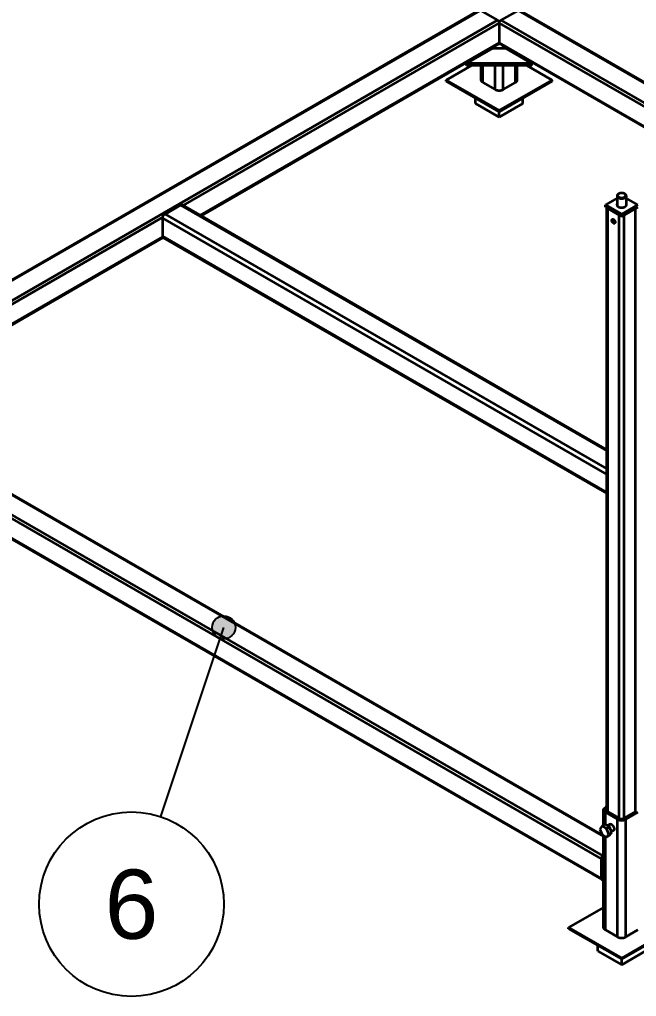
# Model space of a CAD drawing. Header units: millimetres. Extents: x 10 to 410, y 10 to 287.
# Drawn here: x 311.57 to 338.29, y 79.66 to 122.01 of the extents above; entities that cross this region are included whole.
import ezdxf
from ezdxf.enums import TextEntityAlignment as Align

# ---------------------------------------------------------------- set-up
doc = ezdxf.new("R2010")
doc.units = ezdxf.units.MM
doc.layers.add('BALLOON', color=7, linetype='CONTINUOUS', lineweight=25)
doc.layers.add('OUTLINE', color=7, linetype='CONTINUOUS', lineweight=35)
doc.styles.add('RACK', font='arial.ttf')

msp = doc.modelspace()

# ---------------------------------------------------------------- hatches: boundary and pattern name
at = {"layer": 'BALLOON'}
msp.add_hatch(color=7, dxfattribs=at).paths.add_polyline_path([(320.916, 95.662), (320.769, 96.016), (320.416, 96.162), (320.062, 96.016), (319.916, 95.662), (320.062, 95.309), (320.416, 95.162), (320.769, 95.309)])

# ---------------------------------------------------------------- linework, layer by layer
msp.add_line((317.681, 87.457), (320.416, 95.662), dxfattribs=at)
for centre, radius in [((320.416, 95.662), 0.5), ((316.416, 83.662), 4)]:
    msp.add_circle(centre, radius, dxfattribs=at)
at = {"layer": 'OUTLINE'}
for p, q in [((303.961, 106.526), (331.485, 122.418)), ((303.961, 106.493), (331.535, 122.413)), ((331.535, 122.413), (332.278, 121.984)), ((333.162, 122.413), (332.419, 121.984)), ((333.162, 122.413), (366.039, 103.431)), ((333.212, 122.418), (366.039, 103.465)), ((303.993, 105.654), (332.278, 121.984)), ((332.419, 121.984), (366.007, 102.592)), ((318.657, 113.957), (332.348, 121.862)), ((332.348, 121.862), (332.348, 121.004)), ((332.348, 121.862), (332.348, 121.004)), ((332.348, 121.862), (365.907, 102.487)), ((319.399, 113.528), (332.348, 121.004)), ((319.428, 113.511), (332.328, 120.959)), ((330.934, 120.106), (332.083, 120.77)), ((332.083, 120.77), (332.614, 120.77)), ((332.172, 120.77), (332.172, 120.868)), ((332.348, 121.004), (365.164, 102.058)), ((332.369, 120.959), (365.135, 102.041)), ((332.525, 120.77), (332.525, 120.868)), ((332.614, 120.77), (333.763, 120.106)), ((331.568, 120.472), (331.568, 120.52)), ((331.641, 120.514), (331.641, 120.562)), ((333.055, 120.514), (333.055, 120.562)), ((333.129, 120.472), (333.129, 120.52)), ((331.146, 120.025), (330.05, 119.392)), ((330.934, 120.025), (330.934, 120.106)), ((333.763, 120.106), (330.934, 120.106)), ((333.763, 120.025), (330.934, 120.025)), ((331.568, 119.392), (331.568, 120.025)), ((331.641, 119.29), (331.641, 120.025)), ((332.172, 118.984), (332.172, 120.025)), ((332.525, 118.984), (332.525, 120.025)), ((333.055, 119.29), (333.055, 120.025)), ((333.129, 119.392), (333.129, 120.025)), ((334.646, 119.392), (333.55, 120.025)), ((333.763, 120.025), (333.763, 120.106)), ((330.05, 119.341), (330.05, 119.392)), ((330.05, 119.392), (332.348, 118.065)), ((330.05, 119.341), (332.348, 118.014)), ((331.641, 119.29), (332.172, 118.984)), ((332.348, 118.065), (334.646, 119.392)), ((332.348, 118.014), (334.646, 119.341)), ((332.525, 118.984), (333.055, 119.29)), ((334.646, 119.341), (334.646, 119.392)), ((331.323, 118.371), (331.323, 118.606)), ((333.374, 118.371), (333.374, 118.606)), ((331.323, 118.371), (332.348, 117.779)), ((332.348, 117.779), (333.374, 118.371)), ((332.348, 118.014), (332.348, 118.065)), ((332.348, 117.779), (332.348, 118.014)), ((337.452, 114.37), (337.452, 113.953)), ((337.528, 114.462), (337.51, 114.452)), ((337.775, 114.462), (337.793, 114.452)), ((337.852, 114.37), (337.852, 113.953)), ((318.542, 113.972), (317.87, 113.584)), ((318.542, 113.972), (337.007, 103.312)), ((318.617, 113.98), (337.007, 103.362)), ((337.452, 114.275), (336.945, 113.983)), ((336.945, 113.88), (336.945, 113.983)), ((336.945, 113.983), (337.652, 113.574)), ((337.652, 113.574), (338.359, 113.983)), ((338.359, 113.983), (337.852, 114.275)), ((317.87, 113.584), (337.007, 102.536)), ((336.945, 113.88), (337.652, 113.472)), ((337.007, 87.697), (337.007, 113.845)), ((337.051, 113.819), (337.546, 113.533)), ((337.051, 87.671), (337.051, 113.819)), ((337.546, 87.385), (337.546, 113.533)), ((337.652, 113.472), (338.359, 113.88)), ((337.652, 113.472), (337.652, 113.574)), ((337.758, 113.533), (338.253, 113.819)), ((337.758, 87.385), (337.758, 113.533)), ((338.253, 87.671), (338.253, 113.819)), ((304.093, 105.549), (317.77, 113.445)), ((317.764, 113.401), (317.764, 112.625)), ((317.764, 113.401), (337.007, 102.291)), ((304.836, 105.12), (317.77, 112.588)), ((304.865, 105.103), (317.786, 112.563)), ((317.764, 112.625), (337.007, 101.515)), ((317.795, 112.556), (337.007, 101.465)), ((303.993, 105.573), (336.871, 86.59)), ((304.043, 105.578), (336.871, 86.624)), ((303.251, 105.144), (336.838, 85.752)), ((303.18, 105.021), (336.768, 85.63)), ((303.18, 104.164), (336.768, 84.772)), ((303.201, 104.118), (336.788, 84.727)), ((336.871, 87.098), (336.871, 87.753)), ((337.007, 87.89), (336.945, 87.855)), ((337.015, 87.691), (337.546, 87.385)), ((337.758, 87.385), (338.288, 87.691)), ((336.945, 87.65), (337.475, 87.344)), ((336.945, 87.13), (336.945, 87.65)), ((337.475, 82.241), (337.475, 87.344)), ((337.828, 87.344), (338.359, 87.65)), ((337.828, 82.241), (337.828, 87.344)), ((336.803, 87.058), (336.706, 86.92)), ((336.706, 86.92), (336.803, 86.671)), ((336.936, 87.135), (336.803, 87.058)), ((336.997, 86.946), (336.803, 87.058)), ((337.13, 87.023), (336.936, 87.135)), ((337.13, 87.023), (336.997, 86.946)), ((337.094, 86.697), (336.997, 86.946)), ((337.166, 87.135), (337.051, 87.069)), ((337.227, 86.773), (337.13, 87.023)), ((337.316, 86.875), (337.211, 86.814)), ((336.803, 86.671), (336.997, 86.559)), ((336.871, 82.649), (336.871, 86.631)), ((336.945, 82.547), (336.945, 86.589)), ((336.997, 86.559), (337.094, 86.697)), ((337.13, 86.635), (336.997, 86.559)), ((337.227, 86.773), (337.094, 86.697)), ((337.13, 86.635), (337.227, 86.773)), ((336.768, 85.63), (336.768, 84.772)), ((336.803, 85.65), (336.803, 84.793)), ((336.803, 85.65), (336.871, 85.611)), ((336.871, 85.771), (336.838, 85.752)), ((336.871, 85.73), (336.838, 85.711)), ((336.838, 85.711), (336.871, 85.692)), ((336.803, 84.793), (336.838, 84.772)), ((336.838, 84.772), (336.871, 84.791)), ((336.838, 84.732), (336.871, 84.75)), ((336.871, 83.526), (335.354, 82.649)), ((335.354, 82.598), (335.354, 82.649)), ((335.354, 82.649), (337.652, 81.323)), ((335.354, 82.598), (337.652, 81.272)), ((337.652, 81.323), (339.95, 82.649)), ((337.652, 81.272), (339.95, 82.598)), ((336.945, 82.547), (337.475, 82.241)), ((337.828, 82.241), (338.359, 82.547)), ((336.626, 81.629), (336.626, 81.864)), ((336.626, 81.629), (337.652, 81.037)), ((337.652, 81.037), (338.677, 81.629)), ((337.652, 81.272), (337.652, 81.323)), ((337.652, 81.037), (337.652, 81.272))]:
    msp.add_line(p, q, dxfattribs=at)
for points in [[(332.278, 121.984), (332.282, 121.982), (332.285, 121.979), (332.289, 121.976), (332.293, 121.974), (332.296, 121.971), (332.3, 121.968), (332.303, 121.964), (332.306, 121.961), (332.309, 121.958), (332.312, 121.954), (332.315, 121.95), (332.318, 121.947), (332.32, 121.943), (332.323, 121.939), (332.325, 121.935), (332.328, 121.931), (332.33, 121.927), (332.332, 121.923), (332.334, 121.919), (332.336, 121.915), (332.338, 121.911), (332.339, 121.907), (332.341, 121.902), (332.342, 121.898), (332.344, 121.893), (332.345, 121.889), (332.346, 121.884), (332.347, 121.88), (332.347, 121.875), (332.348, 121.871), (332.348, 121.866), (332.348, 121.862)], [(332.348, 121.862), (332.348, 121.866), (332.349, 121.871), (332.349, 121.875), (332.35, 121.88), (332.351, 121.884), (332.352, 121.889), (332.353, 121.893), (332.354, 121.898), (332.356, 121.902), (332.357, 121.907), (332.359, 121.911), (332.361, 121.915), (332.363, 121.919), (332.365, 121.923), (332.367, 121.927), (332.369, 121.931), (332.371, 121.935), (332.374, 121.939), (332.376, 121.943), (332.379, 121.947), (332.382, 121.95), (332.385, 121.954), (332.388, 121.958), (332.391, 121.961), (332.394, 121.964), (332.397, 121.968), (332.401, 121.971), (332.404, 121.974), (332.408, 121.976), (332.411, 121.979), (332.415, 121.982), (332.419, 121.984)], [(332.348, 121.004), (332.348, 121.003), (332.348, 121.001), (332.348, 120.999), (332.348, 120.998), (332.348, 120.996), (332.348, 120.995), (332.348, 120.993), (332.347, 120.991), (332.347, 120.99), (332.347, 120.988), (332.346, 120.986), (332.346, 120.985), (332.346, 120.983), (332.345, 120.982), (332.345, 120.98), (332.344, 120.979), (332.343, 120.977), (332.343, 120.976), (332.342, 120.974), (332.341, 120.973), (332.34, 120.971), (332.339, 120.97), (332.338, 120.968), (332.338, 120.967), (332.336, 120.966), (332.335, 120.965), (332.334, 120.964), (332.333, 120.962), (332.332, 120.961), (332.33, 120.96), (332.329, 120.959), (332.328, 120.959)], [(332.348, 121.004), (332.348, 121.003), (332.348, 121.001), (332.348, 120.999), (332.349, 120.998), (332.349, 120.996), (332.349, 120.995), (332.349, 120.993), (332.349, 120.991), (332.35, 120.99), (332.35, 120.988), (332.35, 120.986), (332.351, 120.985), (332.351, 120.983), (332.352, 120.982), (332.352, 120.98), (332.353, 120.979), (332.353, 120.977), (332.354, 120.976), (332.355, 120.974), (332.356, 120.973), (332.356, 120.971), (332.357, 120.97), (332.358, 120.968), (332.359, 120.967), (332.36, 120.966), (332.361, 120.965), (332.363, 120.964), (332.364, 120.962), (332.365, 120.961), (332.366, 120.96), (332.368, 120.959), (332.369, 120.959)], [(331.641, 119.29), (331.638, 119.292), (331.634, 119.294), (331.631, 119.296), (331.627, 119.298), (331.624, 119.301), (331.621, 119.303), (331.617, 119.306), (331.614, 119.308), (331.611, 119.311), (331.608, 119.314), (331.605, 119.316), (331.602, 119.319), (331.599, 119.322), (331.596, 119.325), (331.594, 119.328), (331.591, 119.331), (331.588, 119.335), (331.586, 119.338), (331.584, 119.341), (331.582, 119.345), (331.58, 119.349), (331.578, 119.352), (331.576, 119.356), (331.574, 119.36), (331.573, 119.364), (331.572, 119.367), (331.571, 119.371), (331.57, 119.375), (331.569, 119.38), (331.568, 119.384), (331.568, 119.388), (331.568, 119.392)], [(333.055, 119.29), (333.059, 119.292), (333.063, 119.294), (333.066, 119.296), (333.069, 119.298), (333.073, 119.301), (333.076, 119.303), (333.079, 119.306), (333.083, 119.308), (333.086, 119.311), (333.089, 119.314), (333.092, 119.316), (333.095, 119.319), (333.098, 119.322), (333.1, 119.325), (333.103, 119.328), (333.106, 119.331), (333.108, 119.335), (333.111, 119.338), (333.113, 119.341), (333.115, 119.345), (333.117, 119.349), (333.119, 119.352), (333.121, 119.356), (333.122, 119.36), (333.124, 119.364), (333.125, 119.367), (333.126, 119.371), (333.127, 119.375), (333.128, 119.38), (333.128, 119.384), (333.129, 119.388), (333.129, 119.392)], [(332.172, 118.984), (332.182, 118.978), (332.192, 118.973), (332.202, 118.968), (332.213, 118.964), (332.224, 118.96), (332.235, 118.957), (332.246, 118.954), (332.257, 118.951), (332.268, 118.949), (332.28, 118.947), (332.291, 118.945), (332.302, 118.944), (332.314, 118.943), (332.325, 118.942), (332.337, 118.941), (332.348, 118.941), (332.36, 118.941), (332.371, 118.942), (332.383, 118.943), (332.394, 118.944), (332.406, 118.945), (332.417, 118.947), (332.428, 118.949), (332.439, 118.951), (332.451, 118.954), (332.462, 118.957), (332.473, 118.96), (332.484, 118.964), (332.494, 118.968), (332.505, 118.973), (332.515, 118.978), (332.525, 118.984)], [(337.51, 114.452), (337.507, 114.45), (337.505, 114.449), (337.502, 114.447), (337.499, 114.445), (337.496, 114.443), (337.494, 114.441), (337.491, 114.439), (337.489, 114.437), (337.486, 114.435), (337.484, 114.433), (337.481, 114.431), (337.479, 114.428), (337.476, 114.426), (337.474, 114.424), (337.472, 114.421), (337.47, 114.419), (337.468, 114.416), (337.466, 114.413), (337.464, 114.411), (337.462, 114.408), (337.461, 114.405), (337.459, 114.402), (337.458, 114.399), (337.457, 114.396), (337.456, 114.393), (337.455, 114.39), (337.454, 114.387), (337.453, 114.383), (337.452, 114.38), (337.452, 114.377), (337.452, 114.374), (337.452, 114.37)], [(337.452, 114.37), (337.453, 114.358), (337.456, 114.346), (337.461, 114.335), (337.468, 114.324), (337.476, 114.315), (337.485, 114.306), (337.495, 114.298), (337.506, 114.291), (337.516, 114.285), (337.528, 114.28), (337.539, 114.275), (337.551, 114.271), (337.563, 114.267), (337.575, 114.264), (337.587, 114.261), (337.599, 114.259), (337.612, 114.257), (337.624, 114.256), (337.636, 114.255), (337.649, 114.255), (337.661, 114.255), (337.674, 114.256), (337.686, 114.257), (337.699, 114.258), (337.711, 114.26), (337.723, 114.263), (337.735, 114.265), (337.747, 114.269), (337.759, 114.273), (337.771, 114.278), (337.782, 114.283), (337.793, 114.289)], [(337.528, 114.462), (337.516, 114.455), (337.505, 114.446), (337.496, 114.437), (337.487, 114.426), (337.481, 114.413), (337.477, 114.4), (337.477, 114.386), (337.479, 114.373), (337.485, 114.36), (337.493, 114.349), (337.502, 114.339), (337.512, 114.33), (337.524, 114.322), (337.536, 114.315), (337.548, 114.309), (337.561, 114.304), (337.574, 114.3), (337.588, 114.297), (337.601, 114.294), (337.615, 114.292), (337.629, 114.291), (337.642, 114.29), (337.656, 114.29), (337.67, 114.29), (337.684, 114.291), (337.697, 114.293), (337.711, 114.296), (337.724, 114.299), (337.738, 114.303), (337.751, 114.307), (337.763, 114.313), (337.775, 114.319)], [(337.52, 114.457), (337.519, 114.457), (337.519, 114.457), (337.519, 114.457), (337.518, 114.456), (337.518, 114.456), (337.518, 114.456), (337.518, 114.456), (337.517, 114.456), (337.517, 114.456), (337.517, 114.456), (337.516, 114.455), (337.516, 114.455), (337.516, 114.455), (337.515, 114.455), (337.515, 114.455), (337.515, 114.455), (337.515, 114.454), (337.514, 114.454), (337.514, 114.454), (337.514, 114.454), (337.513, 114.454), (337.513, 114.454), (337.513, 114.453), (337.513, 114.453), (337.512, 114.453), (337.512, 114.453), (337.512, 114.453), (337.511, 114.453), (337.511, 114.452), (337.511, 114.452), (337.511, 114.452), (337.51, 114.452)], [(337.775, 114.462), (337.768, 114.466), (337.761, 114.47), (337.754, 114.473), (337.746, 114.476), (337.739, 114.478), (337.731, 114.481), (337.723, 114.483), (337.715, 114.485), (337.708, 114.486), (337.7, 114.488), (337.692, 114.489), (337.684, 114.49), (337.676, 114.491), (337.668, 114.491), (337.66, 114.492), (337.652, 114.492), (337.644, 114.492), (337.636, 114.491), (337.628, 114.491), (337.62, 114.49), (337.612, 114.489), (337.604, 114.488), (337.596, 114.486), (337.588, 114.485), (337.58, 114.483), (337.572, 114.481), (337.565, 114.478), (337.557, 114.476), (337.55, 114.473), (337.542, 114.47), (337.535, 114.466), (337.528, 114.462)], [(337.775, 114.319), (337.78, 114.322), (337.785, 114.325), (337.79, 114.329), (337.794, 114.332), (337.799, 114.336), (337.803, 114.34), (337.807, 114.344), (337.811, 114.349), (337.814, 114.353), (337.817, 114.358), (337.82, 114.363), (337.822, 114.368), (337.824, 114.374), (337.826, 114.379), (337.826, 114.385), (337.827, 114.391), (337.826, 114.396), (337.826, 114.402), (337.824, 114.408), (337.822, 114.413), (337.82, 114.418), (337.817, 114.424), (337.814, 114.428), (337.811, 114.433), (337.807, 114.437), (337.803, 114.442), (337.799, 114.445), (337.794, 114.449), (337.79, 114.453), (337.785, 114.456), (337.78, 114.459), (337.775, 114.462)], [(337.793, 114.452), (337.793, 114.452), (337.792, 114.452), (337.792, 114.452), (337.792, 114.453), (337.792, 114.453), (337.791, 114.453), (337.791, 114.453), (337.791, 114.453), (337.79, 114.453), (337.79, 114.454), (337.79, 114.454), (337.79, 114.454), (337.789, 114.454), (337.789, 114.454), (337.789, 114.454), (337.788, 114.455), (337.788, 114.455), (337.788, 114.455), (337.788, 114.455), (337.787, 114.455), (337.787, 114.455), (337.787, 114.456), (337.786, 114.456), (337.786, 114.456), (337.786, 114.456), (337.785, 114.456), (337.785, 114.456), (337.785, 114.456), (337.785, 114.457), (337.784, 114.457), (337.784, 114.457), (337.784, 114.457)], [(337.852, 114.37), (337.852, 114.374), (337.851, 114.377), (337.851, 114.38), (337.85, 114.383), (337.85, 114.387), (337.849, 114.39), (337.848, 114.393), (337.847, 114.396), (337.845, 114.399), (337.844, 114.402), (337.842, 114.405), (337.841, 114.408), (337.839, 114.411), (337.837, 114.413), (337.835, 114.416), (337.833, 114.419), (337.831, 114.421), (337.829, 114.424), (337.827, 114.426), (337.825, 114.428), (337.822, 114.431), (337.82, 114.433), (337.817, 114.435), (337.815, 114.437), (337.812, 114.439), (337.81, 114.441), (337.807, 114.443), (337.804, 114.445), (337.801, 114.447), (337.799, 114.449), (337.796, 114.45), (337.793, 114.452)], [(337.793, 114.289), (337.796, 114.29), (337.799, 114.292), (337.801, 114.294), (337.804, 114.296), (337.807, 114.298), (337.81, 114.299), (337.812, 114.301), (337.815, 114.304), (337.817, 114.306), (337.82, 114.308), (337.822, 114.31), (337.825, 114.312), (337.827, 114.315), (337.829, 114.317), (337.831, 114.32), (337.833, 114.322), (337.835, 114.325), (337.837, 114.327), (337.839, 114.33), (337.841, 114.333), (337.842, 114.336), (337.844, 114.339), (337.845, 114.342), (337.847, 114.345), (337.848, 114.348), (337.849, 114.351), (337.85, 114.354), (337.85, 114.357), (337.851, 114.361), (337.851, 114.364), (337.852, 114.367), (337.852, 114.37)], [(318.617, 113.98), (318.615, 113.981), (318.613, 113.982), (318.61, 113.983), (318.608, 113.984), (318.606, 113.985), (318.603, 113.985), (318.601, 113.986), (318.599, 113.986), (318.596, 113.986), (318.594, 113.987), (318.591, 113.987), (318.589, 113.987), (318.586, 113.987), (318.584, 113.987), (318.581, 113.986), (318.579, 113.986), (318.576, 113.986), (318.574, 113.985), (318.572, 113.985), (318.569, 113.984), (318.567, 113.983), (318.565, 113.982), (318.562, 113.982), (318.56, 113.981), (318.558, 113.98), (318.555, 113.979), (318.553, 113.978), (318.551, 113.977), (318.549, 113.976), (318.546, 113.975), (318.544, 113.974), (318.542, 113.972)], [(337.452, 114.012), (337.451, 114.011), (337.451, 114.01), (337.451, 114.009), (337.45, 114.008), (337.45, 114.007), (337.45, 114.006), (337.449, 114.005), (337.449, 114.005), (337.449, 114.004), (337.448, 114.003), (337.448, 114.002), (337.448, 114.001), (337.448, 114), (337.447, 113.999), (337.447, 113.998), (337.447, 113.997), (337.447, 113.996), (337.447, 113.996), (337.446, 113.995), (337.446, 113.994), (337.446, 113.993), (337.446, 113.992), (337.446, 113.991), (337.446, 113.99), (337.446, 113.989), (337.446, 113.988), (337.446, 113.987), (337.446, 113.986), (337.445, 113.985), (337.445, 113.984), (337.445, 113.983), (337.445, 113.983)], [(337.445, 113.983), (337.447, 113.97), (337.45, 113.957), (337.456, 113.946), (337.463, 113.935), (337.471, 113.925), (337.48, 113.916), (337.49, 113.908), (337.501, 113.901), (337.512, 113.895), (337.524, 113.889), (337.536, 113.884), (337.548, 113.88), (337.56, 113.876), (337.572, 113.873), (337.585, 113.87), (337.598, 113.868), (337.61, 113.866), (337.623, 113.865), (337.636, 113.864), (337.649, 113.863), (337.662, 113.864), (337.675, 113.864), (337.687, 113.865), (337.7, 113.867), (337.713, 113.869), (337.725, 113.871), (337.738, 113.874), (337.75, 113.878), (337.763, 113.882), (337.774, 113.887), (337.786, 113.892), (337.797, 113.898)], [(337.797, 113.898), (337.8, 113.9), (337.803, 113.902), (337.806, 113.904), (337.809, 113.906), (337.812, 113.907), (337.815, 113.909), (337.817, 113.911), (337.82, 113.914), (337.822, 113.916), (337.825, 113.918), (337.828, 113.92), (337.83, 113.923), (337.832, 113.925), (337.835, 113.928), (337.837, 113.93), (337.839, 113.933), (337.841, 113.935), (337.843, 113.938), (337.845, 113.941), (337.847, 113.944), (337.848, 113.947), (337.85, 113.95), (337.851, 113.953), (337.853, 113.956), (337.854, 113.959), (337.855, 113.962), (337.856, 113.966), (337.857, 113.969), (337.857, 113.972), (337.858, 113.976), (337.858, 113.979), (337.858, 113.983)], [(337.858, 113.983), (337.858, 113.983), (337.858, 113.984), (337.858, 113.985), (337.858, 113.986), (337.858, 113.987), (337.858, 113.988), (337.858, 113.989), (337.857, 113.99), (337.857, 113.991), (337.857, 113.992), (337.857, 113.993), (337.857, 113.994), (337.857, 113.995), (337.857, 113.996), (337.856, 113.996), (337.856, 113.997), (337.856, 113.998), (337.856, 113.999), (337.856, 114), (337.855, 114.001), (337.855, 114.002), (337.855, 114.003), (337.855, 114.004), (337.854, 114.005), (337.854, 114.005), (337.854, 114.006), (337.853, 114.007), (337.853, 114.008), (337.853, 114.009), (337.852, 114.01), (337.852, 114.011), (337.852, 114.012)], [(317.764, 113.401), (317.764, 113.408), (317.765, 113.415), (317.766, 113.421), (317.767, 113.428), (317.768, 113.435), (317.769, 113.442), (317.771, 113.448), (317.773, 113.455), (317.775, 113.461), (317.778, 113.468), (317.78, 113.474), (317.783, 113.481), (317.786, 113.487), (317.789, 113.493), (317.792, 113.499), (317.795, 113.505), (317.799, 113.511), (317.803, 113.517), (317.806, 113.523), (317.81, 113.528), (317.815, 113.534), (317.819, 113.539), (317.823, 113.545), (317.828, 113.55), (317.833, 113.555), (317.838, 113.559), (317.843, 113.564), (317.848, 113.569), (317.853, 113.573), (317.859, 113.577), (317.864, 113.581), (317.87, 113.584)], [(337.051, 113.819), (337.048, 113.82), (337.046, 113.822), (337.044, 113.823), (337.042, 113.824), (337.04, 113.826), (337.038, 113.827), (337.036, 113.829), (337.034, 113.83), (337.032, 113.832), (337.031, 113.834), (337.029, 113.835), (337.027, 113.837), (337.025, 113.839), (337.024, 113.84), (337.022, 113.842), (337.02, 113.844), (337.019, 113.846), (337.017, 113.848), (337.016, 113.85), (337.015, 113.852), (337.014, 113.854), (337.012, 113.857), (337.011, 113.859), (337.01, 113.861), (337.01, 113.864), (337.009, 113.866), (337.008, 113.868), (337.008, 113.871), (337.007, 113.873), (337.007, 113.876), (337.007, 113.878), (337.007, 113.88)], [(338.253, 113.819), (338.255, 113.82), (338.257, 113.822), (338.259, 113.823), (338.261, 113.824), (338.263, 113.826), (338.265, 113.827), (338.267, 113.829), (338.269, 113.83), (338.271, 113.832), (338.273, 113.834), (338.275, 113.835), (338.276, 113.837), (338.278, 113.839), (338.28, 113.84), (338.281, 113.842), (338.283, 113.844), (338.284, 113.846), (338.286, 113.848), (338.287, 113.85), (338.289, 113.852), (338.29, 113.854), (338.291, 113.857), (338.292, 113.859), (338.293, 113.861)], [(337.348, 113.181), (337.341, 113.178), (337.333, 113.177), (337.325, 113.177), (337.318, 113.178), (337.31, 113.181), (337.303, 113.184), (337.296, 113.188), (337.289, 113.192), (337.283, 113.197), (337.277, 113.202), (337.272, 113.208), (337.266, 113.214), (337.261, 113.22), (337.257, 113.226), (337.252, 113.232), (337.248, 113.239), (337.244, 113.246), (337.241, 113.253), (337.238, 113.26), (337.235, 113.268), (337.233, 113.275), (337.231, 113.283), (337.229, 113.291), (337.228, 113.298), (337.227, 113.306), (337.228, 113.314), (337.228, 113.322), (337.23, 113.33), (337.233, 113.337), (337.237, 113.344), (337.242, 113.35), (337.248, 113.355)], [(337.248, 113.355), (337.254, 113.357), (337.26, 113.359), (337.266, 113.359), (337.272, 113.359), (337.278, 113.358), (337.284, 113.356), (337.29, 113.354), (337.296, 113.351), (337.301, 113.348), (337.306, 113.344), (337.311, 113.341), (337.316, 113.337), (337.321, 113.332), (337.325, 113.328), (337.329, 113.323), (337.333, 113.319), (337.337, 113.314), (337.341, 113.309), (337.344, 113.303), (337.347, 113.298), (337.35, 113.293), (337.353, 113.287), (337.356, 113.281), (337.358, 113.276), (337.361, 113.27), (337.363, 113.264), (337.364, 113.258), (337.366, 113.252), (337.367, 113.246), (337.368, 113.24), (337.369, 113.233), (337.369, 113.227)], [(337.367, 113.21), (337.362, 113.212), (337.356, 113.214), (337.351, 113.217), (337.347, 113.22), (337.342, 113.223), (337.337, 113.227), (337.333, 113.23), (337.329, 113.234), (337.325, 113.238), (337.321, 113.242), (337.317, 113.247), (337.314, 113.251), (337.31, 113.256), (337.307, 113.26), (337.304, 113.265), (337.301, 113.27), (337.298, 113.275), (337.296, 113.28), (337.293, 113.285), (337.291, 113.29), (337.289, 113.295), (337.287, 113.301), (337.285, 113.306), (337.284, 113.312), (337.283, 113.317), (337.282, 113.323), (337.281, 113.329), (337.281, 113.334), (337.28, 113.34), (337.281, 113.346), (337.281, 113.351), (337.282, 113.357)], [(337.369, 113.227), (337.369, 113.226), (337.369, 113.224), (337.369, 113.222), (337.369, 113.221), (337.368, 113.219), (337.368, 113.217), (337.368, 113.216), (337.368, 113.214), (337.368, 113.213), (337.367, 113.211), (337.367, 113.209), (337.366, 113.208), (337.366, 113.206), (337.366, 113.205), (337.365, 113.203), (337.364, 113.201), (337.364, 113.2), (337.363, 113.198), (337.362, 113.197), (337.362, 113.196), (337.361, 113.194), (337.36, 113.193), (337.359, 113.191), (337.358, 113.19), (337.357, 113.189), (337.356, 113.188), (337.355, 113.186), (337.353, 113.185), (337.352, 113.184), (337.351, 113.183), (337.35, 113.182), (337.348, 113.181)], [(317.764, 112.625), (317.764, 112.623), (317.764, 112.62), (317.764, 112.618), (317.765, 112.615), (317.765, 112.613), (317.765, 112.61), (317.765, 112.608), (317.766, 112.605), (317.766, 112.603), (317.767, 112.601), (317.767, 112.598), (317.768, 112.596), (317.768, 112.593), (317.769, 112.591), (317.77, 112.589), (317.771, 112.586), (317.772, 112.584), (317.773, 112.582), (317.774, 112.58), (317.775, 112.577), (317.776, 112.575), (317.778, 112.573), (317.779, 112.571), (317.781, 112.569), (317.782, 112.567), (317.784, 112.566), (317.786, 112.564), (317.787, 112.562), (317.789, 112.561), (317.791, 112.559), (317.793, 112.558), (317.795, 112.556)], [(336.871, 87.753), (336.871, 87.757), (336.872, 87.761), (336.872, 87.765), (336.873, 87.769), (336.874, 87.773), (336.875, 87.777), (336.876, 87.781), (336.878, 87.785), (336.879, 87.788), (336.881, 87.792), (336.883, 87.796), (336.885, 87.799), (336.887, 87.803), (336.889, 87.806), (336.892, 87.81), (336.894, 87.813), (336.897, 87.816), (336.9, 87.819), (336.902, 87.822), (336.905, 87.825), (336.908, 87.828), (336.911, 87.831), (336.914, 87.833), (336.917, 87.836), (336.921, 87.839), (336.924, 87.841), (336.927, 87.844), (336.931, 87.846), (336.934, 87.848), (336.937, 87.85), (336.941, 87.853), (336.945, 87.855)], [(336.945, 87.65), (336.941, 87.653), (336.937, 87.655), (336.934, 87.657), (336.931, 87.659), (336.927, 87.662), (336.924, 87.664), (336.921, 87.666), (336.917, 87.669), (336.914, 87.672), (336.911, 87.674), (336.908, 87.677), (336.905, 87.68), (336.902, 87.683), (336.9, 87.686), (336.897, 87.689), (336.894, 87.692), (336.892, 87.695), (336.889, 87.699), (336.887, 87.702), (336.885, 87.706), (336.883, 87.709), (336.881, 87.713), (336.879, 87.717), (336.878, 87.72), (336.876, 87.724), (336.875, 87.728), (336.874, 87.732), (336.873, 87.736), (336.872, 87.74), (336.872, 87.744), (336.871, 87.748), (336.871, 87.753)], [(336.971, 87.753), (336.971, 87.755), (336.972, 87.757), (336.972, 87.759), (336.972, 87.761), (336.972, 87.763), (336.973, 87.765), (336.974, 87.767), (336.974, 87.769), (336.975, 87.771), (336.976, 87.773), (336.977, 87.775), (336.978, 87.777), (336.979, 87.779), (336.98, 87.781), (336.981, 87.783), (336.982, 87.785), (336.983, 87.786), (336.985, 87.788), (336.986, 87.79), (336.987, 87.791), (336.989, 87.793), (336.99, 87.795), (336.992, 87.796), (336.993, 87.798), (336.995, 87.799), (336.996, 87.801), (336.998, 87.802), (337, 87.803), (337.001, 87.805), (337.003, 87.806), (337.005, 87.807), (337.007, 87.808)], [(337.015, 87.691), (337.013, 87.693), (337.011, 87.694), (337.009, 87.695), (337.007, 87.697), (337.005, 87.698), (337.003, 87.699), (337.001, 87.701), (336.999, 87.702), (336.997, 87.704), (336.995, 87.706), (336.993, 87.707), (336.992, 87.709), (336.99, 87.711), (336.988, 87.713), (336.987, 87.714), (336.985, 87.716), (336.984, 87.718), (336.982, 87.72), (336.981, 87.722), (336.979, 87.724), (336.978, 87.727), (336.977, 87.729), (336.976, 87.731), (336.975, 87.733), (336.974, 87.736), (336.973, 87.738), (336.973, 87.74), (336.972, 87.743), (336.972, 87.745), (336.972, 87.748), (336.971, 87.75), (336.971, 87.753)], [(338.288, 87.691), (338.29, 87.693), (338.292, 87.694), (338.294, 87.695)], [(337.475, 87.344), (337.485, 87.339), (337.495, 87.334), (337.506, 87.329), (337.516, 87.325), (337.527, 87.321), (337.538, 87.318), (337.549, 87.315), (337.561, 87.312), (337.572, 87.31), (337.583, 87.308), (337.594, 87.306), (337.606, 87.304), (337.617, 87.303), (337.629, 87.303), (337.64, 87.302), (337.652, 87.302), (337.663, 87.302), (337.675, 87.303), (337.686, 87.303), (337.698, 87.304), (337.709, 87.306), (337.72, 87.308), (337.732, 87.31), (337.743, 87.312), (337.754, 87.315), (337.765, 87.318), (337.776, 87.321), (337.787, 87.325), (337.798, 87.329), (337.808, 87.334), (337.818, 87.339), (337.828, 87.344)], [(337.546, 87.385), (337.552, 87.382), (337.558, 87.379), (337.564, 87.376), (337.571, 87.374), (337.577, 87.371), (337.584, 87.369), (337.59, 87.367), (337.597, 87.366), (337.604, 87.364), (337.61, 87.363), (337.617, 87.362), (337.624, 87.361), (337.631, 87.361), (337.638, 87.36), (337.645, 87.36), (337.652, 87.36), (337.659, 87.36), (337.665, 87.36), (337.672, 87.361), (337.679, 87.361), (337.686, 87.362), (337.693, 87.363), (337.7, 87.364), (337.706, 87.366), (337.713, 87.367), (337.72, 87.369), (337.726, 87.371), (337.733, 87.374), (337.739, 87.376), (337.745, 87.379), (337.752, 87.382), (337.758, 87.385)], [(337.103, 87.099), (337.104, 87.1), (337.104, 87.101), (337.105, 87.102), (337.106, 87.103), (337.106, 87.104), (337.107, 87.105), (337.107, 87.106), (337.108, 87.108), (337.109, 87.109), (337.109, 87.11), (337.11, 87.111), (337.111, 87.112), (337.111, 87.113), (337.112, 87.113), (337.113, 87.114), (337.114, 87.115), (337.114, 87.116), (337.115, 87.117), (337.116, 87.118), (337.117, 87.119), (337.118, 87.12), (337.119, 87.121), (337.12, 87.121), (337.121, 87.122), (337.121, 87.123), (337.122, 87.124), (337.123, 87.124), (337.124, 87.125), (337.125, 87.126), (337.126, 87.127), (337.127, 87.127), (337.128, 87.128)], [(337.128, 87.128), (337.138, 87.132), (337.147, 87.135), (337.158, 87.135), (337.168, 87.135), (337.178, 87.133), (337.187, 87.13), (337.197, 87.126), (337.206, 87.122), (337.215, 87.117), (337.223, 87.111), (337.231, 87.105), (337.239, 87.099), (337.246, 87.092), (337.253, 87.084), (337.26, 87.077), (337.267, 87.069), (337.273, 87.061), (337.279, 87.053), (337.285, 87.045), (337.29, 87.036), (337.295, 87.027), (337.299, 87.018), (337.304, 87.009), (337.308, 87), (337.311, 86.99), (337.315, 86.981), (337.318, 86.971), (337.32, 86.961), (337.322, 86.951), (337.323, 86.941), (337.324, 86.931), (337.325, 86.921)], [(337.291, 86.846), (337.29, 86.846), (337.289, 86.845), (337.288, 86.845), (337.287, 86.844), (337.286, 86.844), (337.284, 86.843), (337.283, 86.843), (337.282, 86.842), (337.281, 86.842), (337.28, 86.842), (337.279, 86.841), (337.278, 86.841), (337.276, 86.841), (337.275, 86.84), (337.274, 86.84), (337.273, 86.84), (337.272, 86.84), (337.27, 86.839), (337.269, 86.839), (337.268, 86.839), (337.267, 86.839), (337.266, 86.839), (337.264, 86.839), (337.263, 86.839), (337.262, 86.839), (337.261, 86.839), (337.26, 86.839), (337.258, 86.839), (337.257, 86.839), (337.256, 86.839), (337.255, 86.839), (337.253, 86.839)], [(337.325, 86.921), (337.325, 86.918), (337.325, 86.915), (337.324, 86.913), (337.324, 86.91), (337.324, 86.907), (337.324, 86.905), (337.323, 86.902), (337.323, 86.899), (337.323, 86.897), (337.322, 86.894), (337.321, 86.892), (337.321, 86.889), (337.32, 86.886), (337.319, 86.884), (337.318, 86.881), (337.317, 86.879), (337.316, 86.876), (337.315, 86.874), (337.314, 86.872), (337.313, 86.869), (337.312, 86.867), (337.31, 86.865), (337.309, 86.862), (337.307, 86.86), (337.305, 86.858), (337.303, 86.856), (337.302, 86.854), (337.3, 86.853), (337.298, 86.851), (337.295, 86.849), (337.293, 86.848), (337.291, 86.846)], [(336.768, 85.63), (336.768, 85.634), (336.768, 85.639), (336.769, 85.643), (336.769, 85.648), (336.77, 85.652), (336.771, 85.657), (336.772, 85.661), (336.774, 85.666), (336.775, 85.67), (336.777, 85.674), (336.778, 85.679), (336.78, 85.683), (336.782, 85.687), (336.784, 85.691), (336.786, 85.695), (336.788, 85.699), (336.791, 85.703), (336.793, 85.707), (336.796, 85.711), (336.798, 85.715), (336.801, 85.718), (336.804, 85.722), (336.807, 85.726), (336.81, 85.729), (336.813, 85.732), (336.817, 85.735), (336.82, 85.739), (336.823, 85.742), (336.827, 85.744), (336.831, 85.747), (336.835, 85.75), (336.838, 85.752)], [(336.803, 85.65), (336.803, 85.652), (336.803, 85.655), (336.804, 85.657), (336.804, 85.659), (336.804, 85.661), (336.805, 85.664), (336.805, 85.666), (336.806, 85.668), (336.807, 85.67), (336.808, 85.672), (336.808, 85.675), (336.809, 85.677), (336.81, 85.679), (336.811, 85.681), (336.812, 85.683), (336.813, 85.685), (336.815, 85.687), (336.816, 85.689), (336.817, 85.691), (336.818, 85.693), (336.82, 85.694), (336.821, 85.696), (336.823, 85.698), (336.824, 85.7), (336.826, 85.701), (336.828, 85.703), (336.829, 85.705), (336.831, 85.706), (336.833, 85.707), (336.835, 85.709), (336.837, 85.71), (336.838, 85.711)], [(336.768, 84.772), (336.768, 84.771), (336.768, 84.769), (336.768, 84.767), (336.768, 84.766), (336.768, 84.764), (336.768, 84.762), (336.769, 84.761), (336.769, 84.759), (336.769, 84.758), (336.769, 84.756), (336.77, 84.754), (336.77, 84.753), (336.771, 84.751), (336.771, 84.75), (336.772, 84.748), (336.772, 84.747), (336.773, 84.745), (336.773, 84.744), (336.774, 84.742), (336.775, 84.741), (336.776, 84.739), (336.777, 84.738), (336.778, 84.736), (336.779, 84.735), (336.78, 84.734), (336.781, 84.733), (336.782, 84.731), (336.783, 84.73), (336.784, 84.729), (336.786, 84.728), (336.787, 84.727), (336.788, 84.727)], [(336.788, 84.727), (336.79, 84.726), (336.791, 84.725), (336.793, 84.724), (336.794, 84.724), (336.796, 84.723), (336.798, 84.723), (336.799, 84.723), (336.801, 84.722), (336.802, 84.722), (336.804, 84.722), (336.806, 84.722), (336.807, 84.722), (336.809, 84.722), (336.811, 84.722), (336.812, 84.722), (336.814, 84.722), (336.816, 84.723), (336.817, 84.723), (336.819, 84.723), (336.82, 84.724), (336.822, 84.724), (336.824, 84.725), (336.825, 84.725), (336.827, 84.726), (336.828, 84.726), (336.83, 84.727), (336.831, 84.728), (336.833, 84.728), (336.834, 84.729), (336.836, 84.73), (336.837, 84.731), (336.838, 84.732)], [(336.803, 84.793), (336.803, 84.792), (336.803, 84.791), (336.803, 84.79), (336.803, 84.789), (336.803, 84.789), (336.803, 84.788), (336.804, 84.787), (336.804, 84.786), (336.804, 84.785), (336.804, 84.785), (336.804, 84.784), (336.804, 84.783), (336.805, 84.782), (336.805, 84.781), (336.805, 84.781), (336.805, 84.78), (336.806, 84.779), (336.806, 84.778), (336.806, 84.778), (336.807, 84.777), (336.807, 84.776), (336.808, 84.775), (336.808, 84.775), (336.809, 84.774), (336.809, 84.774), (336.81, 84.773), (336.81, 84.772), (336.811, 84.772), (336.811, 84.771), (336.812, 84.771), (336.813, 84.77), (336.813, 84.77)], [(336.813, 84.77), (336.814, 84.769), (336.815, 84.769), (336.816, 84.769), (336.816, 84.769), (336.817, 84.768), (336.818, 84.768), (336.819, 84.768), (336.82, 84.768), (336.82, 84.768), (336.821, 84.768), (336.822, 84.768), (336.823, 84.768), (336.824, 84.768), (336.825, 84.768), (336.825, 84.768), (336.826, 84.768), (336.827, 84.768), (336.828, 84.768), (336.829, 84.768), (336.829, 84.768), (336.83, 84.769), (336.831, 84.769), (336.832, 84.769), (336.833, 84.769), (336.833, 84.77), (336.834, 84.77), (336.835, 84.77), (336.836, 84.771), (336.836, 84.771), (336.837, 84.772), (336.838, 84.772), (336.838, 84.772)], [(336.945, 82.547), (336.941, 82.549), (336.937, 82.552), (336.934, 82.554), (336.931, 82.556), (336.927, 82.558), (336.924, 82.561), (336.921, 82.563), (336.917, 82.566), (336.914, 82.569), (336.911, 82.571), (336.908, 82.574), (336.905, 82.577), (336.902, 82.58), (336.9, 82.583), (336.897, 82.586), (336.894, 82.589), (336.892, 82.592), (336.889, 82.596), (336.887, 82.599), (336.885, 82.603), (336.883, 82.606), (336.881, 82.61), (336.879, 82.614), (336.878, 82.617), (336.876, 82.621), (336.875, 82.625), (336.874, 82.629), (336.873, 82.633), (336.872, 82.637), (336.872, 82.641), (336.871, 82.645), (336.871, 82.649)], [(337.475, 82.241), (337.485, 82.236), (337.495, 82.231), (337.506, 82.226), (337.516, 82.222), (337.527, 82.218), (337.538, 82.215), (337.549, 82.212), (337.561, 82.209), (337.572, 82.206), (337.583, 82.204), (337.594, 82.203), (337.606, 82.201), (337.617, 82.2), (337.629, 82.2), (337.64, 82.199), (337.652, 82.199), (337.663, 82.199), (337.675, 82.2), (337.686, 82.2), (337.698, 82.201), (337.709, 82.203), (337.72, 82.204), (337.732, 82.206), (337.743, 82.209), (337.754, 82.212), (337.765, 82.215), (337.776, 82.218), (337.787, 82.222), (337.798, 82.226), (337.808, 82.231), (337.818, 82.236), (337.828, 82.241)]]:
    msp.add_lwpolyline(points, dxfattribs=at)

# ---------------------------------------------------------------- texts
at = {"layer": 'BALLOON', "style": 'RACK'}
msp.add_text('6', height=3, dxfattribs=at).set_placement((316.416, 83.662), align=Align.MIDDLE_CENTER)

doc.saveas('drawing.dxf')
